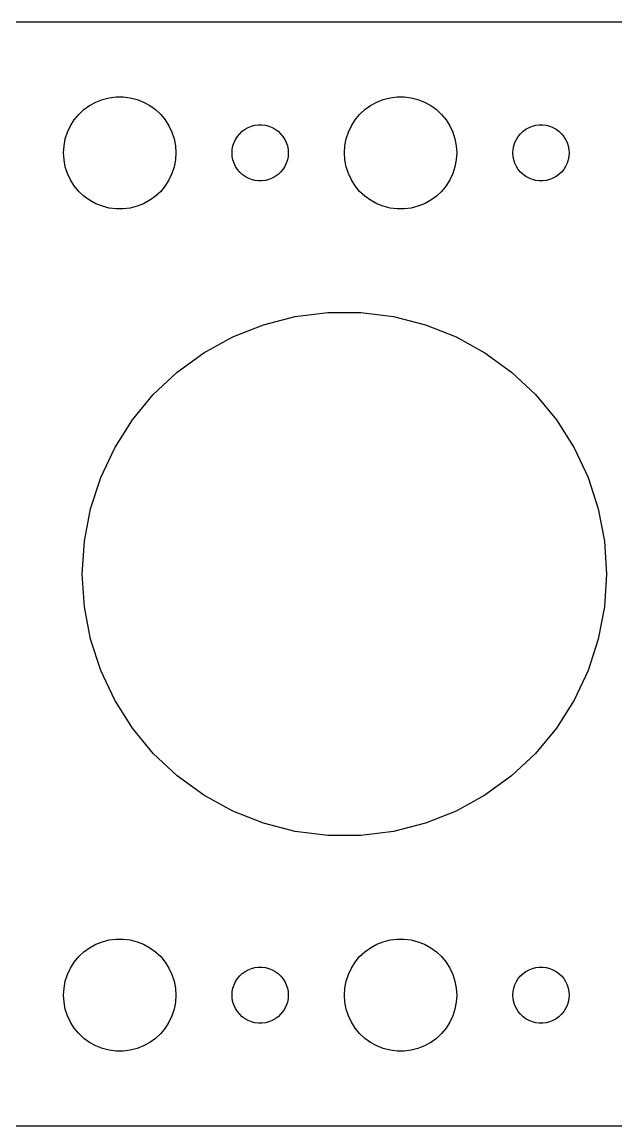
# Model space of a CAD drawing. Header units: metres. Extents: x -97 to 97, y 40 to 98.
# Drawn here: x -50.2 to -18.5, y 39.5 to 98.5 of the extents above; entities that cross this region are included whole.
import ezdxf

# ---------------------------------------------------------------- set-up
doc = ezdxf.new("R2010")
doc.units = ezdxf.units.M

msp = doc.modelspace()

# ---------------------------------------------------------------- linework, layer by layer
for p, q in [((92.3139, 98.4901), (-92.3139, 98.4901)), ((-45.927, 94.3532), (-45.5621, 94.4469)), ((-45.5621, 94.4469), (-45.1884, 94.4941)), ((-45.1884, 94.4941), (-44.8116, 94.4941)), ((-44.8116, 94.4941), (-44.4379, 94.4469)), ((-44.4379, 94.4469), (-44.0729, 94.3532)), ((-30.927, 94.3532), (-30.5621, 94.4469)), ((-30.5621, 94.4469), (-30.1884, 94.4941)), ((-30.1884, 94.4941), (-29.8116, 94.4941)), ((-29.8116, 94.4941), (-29.4379, 94.4469)), ((-29.4379, 94.4469), (-29.0729, 94.3532)), ((-47.1869, 93.5536), (-46.9123, 93.8115)), ((-46.9123, 93.8115), (-46.6075, 94.033)), ((-46.6075, 94.033), (-46.2773, 94.2145)), ((-46.2773, 94.2145), (-45.927, 94.3532)), ((-44.0729, 94.3532), (-43.7227, 94.2145)), ((-43.7227, 94.2145), (-43.3925, 94.033)), ((-43.3925, 94.033), (-43.0877, 93.8115)), ((-43.0877, 93.8115), (-42.8131, 93.5536)), ((-32.1869, 93.5536), (-31.9123, 93.8115)), ((-31.9123, 93.8115), (-31.6075, 94.033)), ((-31.6075, 94.033), (-31.2773, 94.2145)), ((-31.2773, 94.2145), (-30.927, 94.3532)), ((-29.0729, 94.3532), (-28.7227, 94.2145)), ((-28.7227, 94.2145), (-28.3925, 94.033)), ((-28.3925, 94.033), (-28.0877, 93.8115)), ((-28.0877, 93.8115), (-27.8131, 93.5536)), ((-47.6289, 92.9453), (-47.427, 93.2634)), ((-47.427, 93.2634), (-47.1869, 93.5536)), ((-42.8131, 93.5536), (-42.5729, 93.2634)), ((-42.5729, 93.2634), (-42.3711, 92.9453)), ((-32.6289, 92.9453), (-32.427, 93.2634)), ((-32.427, 93.2634), (-32.1869, 93.5536)), ((-27.8131, 93.5536), (-27.5729, 93.2634)), ((-27.5729, 93.2634), (-27.3711, 92.9453)), ((-47.9057, 92.2461), (-47.7893, 92.6044)), ((-47.7893, 92.6044), (-47.6289, 92.9453)), ((-42.3711, 92.9453), (-42.2107, 92.6044)), ((-42.2107, 92.6044), (-42.0942, 92.2461)), ((-38.5934, 92.5268), (-38.4561, 92.6558)), ((-38.4561, 92.6558), (-38.3037, 92.7665)), ((-38.3037, 92.7665), (-38.1387, 92.8572)), ((-38.1387, 92.8572), (-37.9635, 92.9266)), ((-37.9635, 92.9266), (-37.7811, 92.9734)), ((-37.7811, 92.9734), (-37.5942, 92.997)), ((-37.5942, 92.997), (-37.4058, 92.997)), ((-37.4058, 92.997), (-37.2189, 92.9734)), ((-37.2189, 92.9734), (-37.0365, 92.9266)), ((-37.0365, 92.9266), (-36.8613, 92.8572)), ((-36.8613, 92.8572), (-36.6963, 92.7665)), ((-36.6963, 92.7665), (-36.5439, 92.6558)), ((-36.5439, 92.6558), (-36.4065, 92.5268)), ((-32.9057, 92.2461), (-32.7893, 92.6044)), ((-32.7893, 92.6044), (-32.6289, 92.9453)), ((-27.3711, 92.9453), (-27.2107, 92.6044)), ((-27.2107, 92.6044), (-27.0942, 92.2461)), ((-23.5934, 92.5268), (-23.4561, 92.6558)), ((-23.4561, 92.6558), (-23.3037, 92.7665)), ((-23.3037, 92.7665), (-23.1387, 92.8572)), ((-23.1387, 92.8572), (-22.9635, 92.9266)), ((-22.9635, 92.9266), (-22.7811, 92.9734)), ((-22.7811, 92.9734), (-22.5942, 92.997)), ((-22.5942, 92.997), (-22.4058, 92.997)), ((-22.4058, 92.997), (-22.2189, 92.9734)), ((-22.2189, 92.9734), (-22.0365, 92.9266)), ((-22.0365, 92.9266), (-21.8613, 92.8572)), ((-21.8613, 92.8572), (-21.6963, 92.7665)), ((-21.6963, 92.7665), (-21.5439, 92.6558)), ((-21.5439, 92.6558), (-21.4065, 92.5268)), ((-47.9763, 91.876), (-47.9057, 92.2461)), ((-42.0942, 92.2461), (-42.0237, 91.876)), ((-38.9529, 91.873), (-38.8947, 92.0522)), ((-38.8947, 92.0522), (-38.8145, 92.2226)), ((-38.8145, 92.2226), (-38.7135, 92.3817)), ((-38.7135, 92.3817), (-38.5934, 92.5268)), ((-36.4065, 92.5268), (-36.2865, 92.3817)), ((-36.2865, 92.3817), (-36.1855, 92.2226)), ((-36.1855, 92.2226), (-36.1053, 92.0522)), ((-36.1053, 92.0522), (-36.0471, 91.873)), ((-32.9763, 91.876), (-32.9057, 92.2461)), ((-27.0942, 92.2461), (-27.0237, 91.876)), ((-23.9529, 91.873), (-23.8947, 92.0522)), ((-23.8947, 92.0522), (-23.8145, 92.2226)), ((-23.8145, 92.2226), (-23.7135, 92.3817)), ((-23.7135, 92.3817), (-23.5934, 92.5268)), ((-21.4065, 92.5268), (-21.2865, 92.3817)), ((-21.2865, 92.3817), (-21.1855, 92.2226)), ((-21.1855, 92.2226), (-21.1053, 92.0522)), ((-21.1053, 92.0522), (-21.0471, 91.873)), ((-48, 91.5), (-47.9763, 91.876)), ((-47.9763, 91.124), (-48, 91.5)), ((-42.0237, 91.876), (-42, 91.5)), ((-42, 91.5), (-42.0237, 91.124)), ((-39, 91.5), (-38.9882, 91.688)), ((-38.9882, 91.312), (-39, 91.5)), ((-38.9882, 91.688), (-38.9529, 91.873)), ((-36.0471, 91.873), (-36.0118, 91.688)), ((-36.0118, 91.688), (-36, 91.5)), ((-36, 91.5), (-36.0118, 91.312)), ((-33, 91.5), (-32.9763, 91.876)), ((-32.9763, 91.124), (-33, 91.5)), ((-27.0237, 91.876), (-27, 91.5)), ((-27, 91.5), (-27.0237, 91.124)), ((-24, 91.5), (-23.9882, 91.688)), ((-23.9882, 91.312), (-24, 91.5)), ((-23.9882, 91.688), (-23.9529, 91.873)), ((-21.0471, 91.873), (-21.0118, 91.688)), ((-21.0118, 91.688), (-21, 91.5)), ((-21, 91.5), (-21.0118, 91.312)), ((-47.9057, 90.7539), (-47.9763, 91.124)), ((-42.0237, 91.124), (-42.0942, 90.7539)), ((-38.9529, 91.127), (-38.9882, 91.312)), ((-38.8947, 90.9478), (-38.9529, 91.127)), ((-38.8145, 90.7774), (-38.8947, 90.9478)), ((-36.1053, 90.9478), (-36.1855, 90.7774)), ((-36.0471, 91.127), (-36.1053, 90.9478)), ((-36.0118, 91.312), (-36.0471, 91.127)), ((-32.9057, 90.7539), (-32.9763, 91.124)), ((-27.0237, 91.124), (-27.0942, 90.7539)), ((-23.9529, 91.127), (-23.9882, 91.312)), ((-23.8947, 90.9478), (-23.9529, 91.127)), ((-23.8145, 90.7774), (-23.8947, 90.9478)), ((-21.1053, 90.9478), (-21.1855, 90.7774)), ((-21.0471, 91.127), (-21.1053, 90.9478)), ((-21.0118, 91.312), (-21.0471, 91.127)), ((-47.7893, 90.3956), (-47.9057, 90.7539)), ((-47.6289, 90.0547), (-47.7893, 90.3956)), ((-42.2107, 90.3956), (-42.3711, 90.0547)), ((-42.0942, 90.7539), (-42.2107, 90.3956)), ((-38.7135, 90.6183), (-38.8145, 90.7774)), ((-38.5934, 90.4732), (-38.7135, 90.6183)), ((-38.4561, 90.3442), (-38.5934, 90.4732)), ((-38.3037, 90.2335), (-38.4561, 90.3442)), ((-36.5439, 90.3442), (-36.6963, 90.2335)), ((-36.4065, 90.4732), (-36.5439, 90.3442)), ((-36.2865, 90.6183), (-36.4065, 90.4732)), ((-36.1855, 90.7774), (-36.2865, 90.6183)), ((-32.7893, 90.3956), (-32.9057, 90.7539)), ((-32.6289, 90.0547), (-32.7893, 90.3956)), ((-27.2107, 90.3956), (-27.3711, 90.0547)), ((-27.0942, 90.7539), (-27.2107, 90.3956)), ((-23.7135, 90.6183), (-23.8145, 90.7774)), ((-23.5934, 90.4732), (-23.7135, 90.6183)), ((-23.4561, 90.3442), (-23.5934, 90.4732)), ((-23.3037, 90.2335), (-23.4561, 90.3442)), ((-21.5439, 90.3442), (-21.6963, 90.2335)), ((-21.4065, 90.4732), (-21.5439, 90.3442)), ((-21.2865, 90.6183), (-21.4065, 90.4732)), ((-21.1855, 90.7774), (-21.2865, 90.6183)), ((-47.427, 89.7366), (-47.6289, 90.0547)), ((-47.1869, 89.4464), (-47.427, 89.7366)), ((-42.5729, 89.7366), (-42.8131, 89.4464)), ((-42.3711, 90.0547), (-42.5729, 89.7366)), ((-38.1387, 90.1427), (-38.3037, 90.2335)), ((-37.9635, 90.0734), (-38.1387, 90.1427)), ((-37.7811, 90.0266), (-37.9635, 90.0734)), ((-37.5942, 90.003), (-37.7811, 90.0266)), ((-37.4058, 90.003), (-37.5942, 90.003)), ((-37.2189, 90.0266), (-37.4058, 90.003)), ((-37.0365, 90.0734), (-37.2189, 90.0266)), ((-36.8613, 90.1427), (-37.0365, 90.0734)), ((-36.6963, 90.2335), (-36.8613, 90.1427)), ((-32.427, 89.7366), (-32.6289, 90.0547)), ((-32.1869, 89.4464), (-32.427, 89.7366)), ((-27.5729, 89.7366), (-27.8131, 89.4464)), ((-27.3711, 90.0547), (-27.5729, 89.7366)), ((-23.1387, 90.1427), (-23.3037, 90.2335)), ((-22.9635, 90.0734), (-23.1387, 90.1427)), ((-22.7811, 90.0266), (-22.9635, 90.0734)), ((-22.5942, 90.003), (-22.7811, 90.0266)), ((-22.4058, 90.003), (-22.5942, 90.003)), ((-22.2189, 90.0266), (-22.4058, 90.003)), ((-22.0365, 90.0734), (-22.2189, 90.0266)), ((-21.8613, 90.1427), (-22.0365, 90.0734)), ((-21.6963, 90.2335), (-21.8613, 90.1427)), ((-46.9123, 89.1884), (-47.1869, 89.4464)), ((-46.6075, 88.967), (-46.9123, 89.1884)), ((-43.0877, 89.1884), (-43.3925, 88.967)), ((-42.8131, 89.4464), (-43.0877, 89.1884)), ((-31.9123, 89.1884), (-32.1869, 89.4464)), ((-31.6075, 88.967), (-31.9123, 89.1884)), ((-28.0877, 89.1884), (-28.3925, 88.967)), ((-27.8131, 89.4464), (-28.0877, 89.1884)), ((-46.2773, 88.7855), (-46.6075, 88.967)), ((-45.927, 88.6468), (-46.2773, 88.7855)), ((-45.5621, 88.5531), (-45.927, 88.6468)), ((-45.1884, 88.5059), (-45.5621, 88.5531)), ((-44.8116, 88.5059), (-45.1884, 88.5059)), ((-44.4379, 88.5531), (-44.8116, 88.5059)), ((-44.0729, 88.6468), (-44.4379, 88.5531)), ((-43.7227, 88.7855), (-44.0729, 88.6468)), ((-43.3925, 88.967), (-43.7227, 88.7855)), ((-31.2773, 88.7855), (-31.6075, 88.967)), ((-30.927, 88.6468), (-31.2773, 88.7855)), ((-30.5621, 88.5531), (-30.927, 88.6468)), ((-30.1884, 88.5059), (-30.5621, 88.5531)), ((-29.8116, 88.5059), (-30.1884, 88.5059)), ((-29.4379, 88.5531), (-29.8116, 88.5059)), ((-29.0729, 88.6468), (-29.4379, 88.5531)), ((-28.7227, 88.7855), (-29.0729, 88.6468)), ((-28.3925, 88.967), (-28.7227, 88.7855)), ((-37.3262, 82.3148), (-35.6233, 82.752)), ((-35.6233, 82.752), (-33.8791, 82.9724)), ((-33.8791, 82.9724), (-32.1209, 82.9724)), ((-32.1209, 82.9724), (-30.3766, 82.752)), ((-30.3766, 82.752), (-28.6738, 82.3148)), ((-38.9609, 81.6676), (-37.3262, 82.3148)), ((-28.6738, 82.3148), (-27.0391, 81.6676)), ((-40.5016, 80.8206), (-38.9609, 81.6676)), ((-27.0391, 81.6676), (-25.4984, 80.8206)), ((-41.9239, 79.7872), (-40.5016, 80.8206)), ((-25.4984, 80.8206), (-24.0761, 79.7872)), ((-43.2056, 78.5836), (-41.9239, 79.7872)), ((-24.0761, 79.7872), (-22.7944, 78.5836)), ((-44.3262, 77.229), (-43.2056, 78.5836)), ((-22.7944, 78.5836), (-21.6738, 77.229)), ((-45.2683, 75.7445), (-44.3262, 77.229)), ((-21.6738, 77.229), (-20.7317, 75.7445)), ((-46.0169, 74.1537), (-45.2683, 75.7445)), ((-20.7317, 75.7445), (-19.9831, 74.1537)), ((-46.5602, 72.4816), (-46.0169, 74.1537)), ((-19.9831, 74.1537), (-19.4398, 72.4816)), ((-46.8896, 70.7547), (-46.5602, 72.4816)), ((-19.4398, 72.4816), (-19.1104, 70.7547)), ((-47, 69), (-46.8896, 70.7547)), ((-19.1104, 70.7547), (-19, 69)), ((-46.8896, 67.2453), (-47, 69)), ((-19, 69), (-19.1104, 67.2453)), ((-46.5602, 65.5184), (-46.8896, 67.2453)), ((-19.1104, 67.2453), (-19.4398, 65.5184)), ((-46.0169, 63.8463), (-46.5602, 65.5184)), ((-19.4398, 65.5184), (-19.9831, 63.8463)), ((-45.2683, 62.2555), (-46.0169, 63.8463)), ((-19.9831, 63.8463), (-20.7317, 62.2555)), ((-44.3262, 60.771), (-45.2683, 62.2555)), ((-20.7317, 62.2555), (-21.6738, 60.771)), ((-43.2056, 59.4164), (-44.3262, 60.771)), ((-21.6738, 60.771), (-22.7944, 59.4164)), ((-41.9239, 58.2128), (-43.2056, 59.4164)), ((-22.7944, 59.4164), (-24.0761, 58.2128)), ((-40.5016, 57.1794), (-41.9239, 58.2128)), ((-24.0761, 58.2128), (-25.4984, 57.1794)), ((-38.9609, 56.3324), (-40.5016, 57.1794)), ((-25.4984, 57.1794), (-27.0391, 56.3324)), ((-37.3262, 55.6852), (-38.9609, 56.3324)), ((-27.0391, 56.3324), (-28.6738, 55.6852)), ((-35.6233, 55.248), (-37.3262, 55.6852)), ((-28.6738, 55.6852), (-30.3766, 55.248)), ((-33.8791, 55.0276), (-35.6233, 55.248)), ((-32.1209, 55.0276), (-33.8791, 55.0276)), ((-30.3766, 55.248), (-32.1209, 55.0276)), ((-46.9123, 48.8116), (-46.6075, 49.033)), ((-46.6075, 49.033), (-46.2773, 49.2145)), ((-46.2773, 49.2145), (-45.927, 49.3532)), ((-45.927, 49.3532), (-45.5621, 49.4469)), ((-45.5621, 49.4469), (-45.1884, 49.4941)), ((-45.1884, 49.4941), (-44.8116, 49.4941)), ((-44.8116, 49.4941), (-44.4379, 49.4469)), ((-44.4379, 49.4469), (-44.0729, 49.3532)), ((-44.0729, 49.3532), (-43.7227, 49.2145)), ((-43.7227, 49.2145), (-43.3925, 49.033)), ((-43.3925, 49.033), (-43.0877, 48.8116)), ((-31.9123, 48.8116), (-31.6075, 49.033)), ((-31.6075, 49.033), (-31.2773, 49.2145)), ((-31.2773, 49.2145), (-30.927, 49.3532)), ((-30.927, 49.3532), (-30.5621, 49.4469)), ((-30.5621, 49.4469), (-30.1884, 49.4941)), ((-30.1884, 49.4941), (-29.8116, 49.4941)), ((-29.8116, 49.4941), (-29.4379, 49.4469)), ((-29.4379, 49.4469), (-29.0729, 49.3532)), ((-29.0729, 49.3532), (-28.7227, 49.2145)), ((-28.7227, 49.2145), (-28.3925, 49.033)), ((-28.3925, 49.033), (-28.0877, 48.8116)), ((-47.427, 48.2634), (-47.1869, 48.5536)), ((-47.1869, 48.5536), (-46.9123, 48.8116)), ((-43.0877, 48.8116), (-42.8131, 48.5536)), ((-42.8131, 48.5536), (-42.5729, 48.2634)), ((-32.427, 48.2634), (-32.1869, 48.5536)), ((-32.1869, 48.5536), (-31.9123, 48.8116)), ((-28.0877, 48.8116), (-27.8131, 48.5536)), ((-27.8131, 48.5536), (-27.5729, 48.2634)), ((-47.7893, 47.6044), (-47.6289, 47.9453)), ((-47.6289, 47.9453), (-47.427, 48.2634)), ((-42.5729, 48.2634), (-42.3711, 47.9453)), ((-42.3711, 47.9453), (-42.2107, 47.6044)), ((-38.3037, 47.7665), (-38.1387, 47.8573)), ((-38.1387, 47.8573), (-37.9635, 47.9266)), ((-37.9635, 47.9266), (-37.7811, 47.9734)), ((-37.7811, 47.9734), (-37.5942, 47.997)), ((-37.5942, 47.997), (-37.4058, 47.997)), ((-37.4058, 47.997), (-37.2189, 47.9734)), ((-37.2189, 47.9734), (-37.0365, 47.9266)), ((-37.0365, 47.9266), (-36.8613, 47.8573)), ((-36.8613, 47.8573), (-36.6963, 47.7665)), ((-32.7893, 47.6044), (-32.6289, 47.9453)), ((-32.6289, 47.9453), (-32.427, 48.2634)), ((-27.5729, 48.2634), (-27.3711, 47.9453)), ((-27.3711, 47.9453), (-27.2107, 47.6044)), ((-23.3037, 47.7665), (-23.1387, 47.8573)), ((-23.1387, 47.8573), (-22.9635, 47.9266)), ((-22.9635, 47.9266), (-22.7811, 47.9734)), ((-22.7811, 47.9734), (-22.5942, 47.997)), ((-22.5942, 47.997), (-22.4058, 47.997)), ((-22.4058, 47.997), (-22.2189, 47.9734)), ((-22.2189, 47.9734), (-22.0365, 47.9266)), ((-22.0365, 47.9266), (-21.8613, 47.8573)), ((-21.8613, 47.8573), (-21.6963, 47.7665)), ((-47.9763, 46.876), (-47.9057, 47.2461)), ((-47.9057, 47.2461), (-47.7893, 47.6044)), ((-42.2107, 47.6044), (-42.0942, 47.2461)), ((-42.0942, 47.2461), (-42.0237, 46.876)), ((-38.8947, 47.0522), (-38.8145, 47.2226)), ((-38.8145, 47.2226), (-38.7135, 47.3817)), ((-38.7135, 47.3817), (-38.5934, 47.5268)), ((-38.5934, 47.5268), (-38.4561, 47.6558)), ((-38.4561, 47.6558), (-38.3037, 47.7665)), ((-36.6963, 47.7665), (-36.5439, 47.6558)), ((-36.5439, 47.6558), (-36.4065, 47.5268)), ((-36.4065, 47.5268), (-36.2865, 47.3817)), ((-36.2865, 47.3817), (-36.1855, 47.2226)), ((-36.1855, 47.2226), (-36.1053, 47.0522)), ((-32.9763, 46.876), (-32.9057, 47.2461)), ((-32.9057, 47.2461), (-32.7893, 47.6044)), ((-27.2107, 47.6044), (-27.0942, 47.2461)), ((-27.0942, 47.2461), (-27.0237, 46.876)), ((-23.8947, 47.0522), (-23.8145, 47.2226)), ((-23.8145, 47.2226), (-23.7135, 47.3817)), ((-23.7135, 47.3817), (-23.5934, 47.5268)), ((-23.5934, 47.5268), (-23.4561, 47.6558)), ((-23.4561, 47.6558), (-23.3037, 47.7665)), ((-21.6963, 47.7665), (-21.5439, 47.6558)), ((-21.5439, 47.6558), (-21.4065, 47.5268)), ((-21.4065, 47.5268), (-21.2865, 47.3817)), ((-21.2865, 47.3817), (-21.1855, 47.2226)), ((-21.1855, 47.2226), (-21.1053, 47.0522)), ((-48, 46.5), (-47.9763, 46.876)), ((-42.0237, 46.876), (-42, 46.5)), ((-39, 46.5), (-38.9882, 46.688)), ((-38.9882, 46.688), (-38.9529, 46.873)), ((-38.9529, 46.873), (-38.8947, 47.0522)), ((-36.1053, 47.0522), (-36.0471, 46.873)), ((-36.0471, 46.873), (-36.0118, 46.688)), ((-36.0118, 46.688), (-36, 46.5)), ((-33, 46.5), (-32.9763, 46.876)), ((-27.0237, 46.876), (-27, 46.5)), ((-24, 46.5), (-23.9882, 46.688)), ((-23.9882, 46.688), (-23.9529, 46.873)), ((-23.9529, 46.873), (-23.8947, 47.0522)), ((-21.1053, 47.0522), (-21.0471, 46.873)), ((-21.0471, 46.873), (-21.0118, 46.688)), ((-21.0118, 46.688), (-21, 46.5)), ((-47.9763, 46.124), (-48, 46.5)), ((-47.9057, 45.7539), (-47.9763, 46.124)), ((-42.0237, 46.124), (-42.0942, 45.7539)), ((-42, 46.5), (-42.0237, 46.124)), ((-38.9882, 46.312), (-39, 46.5)), ((-38.9529, 46.127), (-38.9882, 46.312)), ((-38.8947, 45.9478), (-38.9529, 46.127)), ((-36.0471, 46.127), (-36.1053, 45.9478)), ((-36.0118, 46.312), (-36.0471, 46.127)), ((-36, 46.5), (-36.0118, 46.312)), ((-32.9763, 46.124), (-33, 46.5)), ((-32.9057, 45.7539), (-32.9763, 46.124)), ((-27.0237, 46.124), (-27.0942, 45.7539)), ((-27, 46.5), (-27.0237, 46.124)), ((-23.9882, 46.312), (-24, 46.5)), ((-23.9529, 46.127), (-23.9882, 46.312)), ((-23.8947, 45.9478), (-23.9529, 46.127)), ((-21.0471, 46.127), (-21.1053, 45.9478)), ((-21.0118, 46.312), (-21.0471, 46.127)), ((-21, 46.5), (-21.0118, 46.312)), ((-47.7893, 45.3956), (-47.9057, 45.7539)), ((-42.0942, 45.7539), (-42.2107, 45.3956)), ((-38.8145, 45.7774), (-38.8947, 45.9478)), ((-38.7135, 45.6183), (-38.8145, 45.7774)), ((-38.5934, 45.4732), (-38.7135, 45.6183)), ((-38.4561, 45.3442), (-38.5934, 45.4732)), ((-36.4065, 45.4732), (-36.5439, 45.3442)), ((-36.2865, 45.6183), (-36.4065, 45.4732)), ((-36.1855, 45.7774), (-36.2865, 45.6183)), ((-36.1053, 45.9478), (-36.1855, 45.7774)), ((-32.7893, 45.3956), (-32.9057, 45.7539)), ((-27.0942, 45.7539), (-27.2107, 45.3956)), ((-23.8145, 45.7774), (-23.8947, 45.9478)), ((-23.7135, 45.6183), (-23.8145, 45.7774)), ((-23.5934, 45.4732), (-23.7135, 45.6183)), ((-23.4561, 45.3442), (-23.5934, 45.4732)), ((-21.4065, 45.4732), (-21.5439, 45.3442)), ((-21.2865, 45.6183), (-21.4065, 45.4732)), ((-21.1855, 45.7774), (-21.2865, 45.6183)), ((-21.1053, 45.9478), (-21.1855, 45.7774)), ((-47.6289, 45.0547), (-47.7893, 45.3956)), ((-47.427, 44.7366), (-47.6289, 45.0547)), ((-42.3711, 45.0547), (-42.5729, 44.7366)), ((-42.2107, 45.3956), (-42.3711, 45.0547)), ((-38.3037, 45.2335), (-38.4561, 45.3442)), ((-38.1387, 45.1428), (-38.3037, 45.2335)), ((-37.9635, 45.0734), (-38.1387, 45.1428)), ((-37.7811, 45.0266), (-37.9635, 45.0734)), ((-37.5942, 45.003), (-37.7811, 45.0266)), ((-37.4058, 45.003), (-37.5942, 45.003)), ((-37.2189, 45.0266), (-37.4058, 45.003)), ((-37.0365, 45.0734), (-37.2189, 45.0266)), ((-36.8613, 45.1428), (-37.0365, 45.0734)), ((-36.6963, 45.2335), (-36.8613, 45.1428)), ((-36.5439, 45.3442), (-36.6963, 45.2335)), ((-32.6289, 45.0547), (-32.7893, 45.3956)), ((-32.427, 44.7366), (-32.6289, 45.0547)), ((-27.3711, 45.0547), (-27.5729, 44.7366)), ((-27.2107, 45.3956), (-27.3711, 45.0547)), ((-23.3037, 45.2335), (-23.4561, 45.3442)), ((-23.1387, 45.1428), (-23.3037, 45.2335)), ((-22.9635, 45.0734), (-23.1387, 45.1428)), ((-22.7811, 45.0266), (-22.9635, 45.0734)), ((-22.5942, 45.003), (-22.7811, 45.0266)), ((-22.4058, 45.003), (-22.5942, 45.003)), ((-22.2189, 45.0266), (-22.4058, 45.003)), ((-22.0365, 45.0734), (-22.2189, 45.0266)), ((-21.8613, 45.1428), (-22.0365, 45.0734)), ((-21.6963, 45.2335), (-21.8613, 45.1428)), ((-21.5439, 45.3442), (-21.6963, 45.2335)), ((-47.1869, 44.4464), (-47.427, 44.7366)), ((-46.9123, 44.1885), (-47.1869, 44.4464)), ((-42.8131, 44.4464), (-43.0877, 44.1885)), ((-42.5729, 44.7366), (-42.8131, 44.4464)), ((-32.1869, 44.4464), (-32.427, 44.7366)), ((-31.9123, 44.1885), (-32.1869, 44.4464)), ((-27.8131, 44.4464), (-28.0877, 44.1885)), ((-27.5729, 44.7366), (-27.8131, 44.4464)), ((-46.6075, 43.967), (-46.9123, 44.1885)), ((-46.2773, 43.7855), (-46.6075, 43.967)), ((-45.927, 43.6468), (-46.2773, 43.7855)), ((-45.5621, 43.5531), (-45.927, 43.6468)), ((-44.0729, 43.6468), (-44.4379, 43.5531)), ((-43.7227, 43.7855), (-44.0729, 43.6468)), ((-43.3925, 43.967), (-43.7227, 43.7855)), ((-43.0877, 44.1885), (-43.3925, 43.967)), ((-31.6075, 43.967), (-31.9123, 44.1885)), ((-31.2773, 43.7855), (-31.6075, 43.967)), ((-30.927, 43.6468), (-31.2773, 43.7855)), ((-30.5621, 43.5531), (-30.927, 43.6468)), ((-29.0729, 43.6468), (-29.4379, 43.5531)), ((-28.7227, 43.7855), (-29.0729, 43.6468)), ((-28.3925, 43.967), (-28.7227, 43.7855)), ((-28.0877, 44.1885), (-28.3925, 43.967)), ((-45.1884, 43.5059), (-45.5621, 43.5531)), ((-44.8116, 43.5059), (-45.1884, 43.5059)), ((-44.4379, 43.5531), (-44.8116, 43.5059)), ((-30.1884, 43.5059), (-30.5621, 43.5531)), ((-29.8116, 43.5059), (-30.1884, 43.5059)), ((-29.4379, 43.5531), (-29.8116, 43.5059)), ((-92.3139, 39.5099), (92.3139, 39.5099))]:
    msp.add_line(p, q)

doc.saveas('drawing.dxf')
